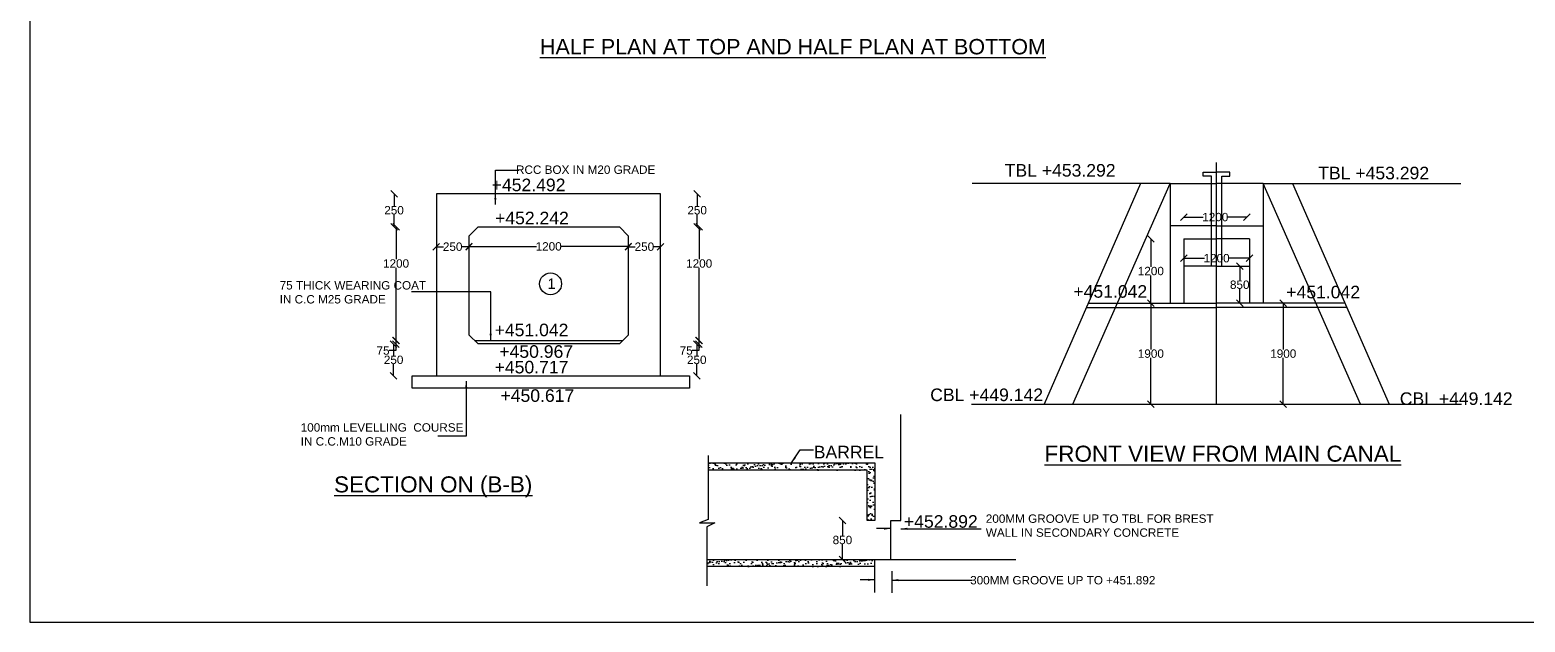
# Model space of a CAD drawing. Header units: millimetres. Extents: x 5124 to 6568637, y 2311 to 91879094.
# Drawn here: x 3738032 to 3759430, y 45930580 to 45939064 of the extents above; entities that cross this region are included whole.
import ezdxf

# ---------------------------------------------------------------- set-up
doc = ezdxf.new("R2010")
doc.units = ezdxf.units.MM
doc.header["$MEASUREMENT"] = 0
for name, color, linetype in [('DIMENSION', 7, 'Continuous'), ('DRAWING', 7, 'Continuous'), ('TEXT', 7, 'Continuous')]:
    doc.layers.add(name, color=color, linetype=linetype)
doc.styles.get("Standard").update_dxf_attribs({"font": 'arial.ttf', "height": 120})
doc.dimstyles.get("Standard").update_dxf_attribs({"dimtxt": 200, "dimasz": 110, "dimexe": 0.18, "dimexo": 0.0625, "dimgap": 0.09, "dimtad": 0, "dimtih": 1, "dimtoh": 1, "dimdec": 0, "dimzin": 0, "dimdsep": 46, "dimtxsty": 'Standard', "dimblk": 'OBLIQUE', "dimcen": 0.09, "dimse1": 1, "dimse2": 1, "dimadec": 0, "dimazin": 0, "dimtfac": 1, "dimtdec": 0, "dimtofl": 0, "dimtmove": 0, "dimatfit": 3, "dimfxl": 1, "dimtolj": 1, "dimtzin": 0, "dimarcsym": 0})
pattern_1 = [(37.5, (-48140.5, -132.5), (-3.1496679, 96.34118845), [0, -76, 0, -85, 0, -81.25]), (7.5, (-48140.5, -132.5), (88.48883526, 141.10730326), [0, -41, 0, -68.5, 0, -26.25]), (327.5, (-48202, -132.5), (155.70709309, 0.28295268), [0, -25, 0, -90, 0, -117.5]), (317.5, (-48202, -132.5), (150.30633023, 43.88377825), [0, -12.5, 0, -59, 0, -67.5])]

# ---------------------------------------------------------------- blocks, each defined once
blk = doc.blocks.new('_Oblique')
at = {"color": 0, "linetype": 'ByBlock', "lineweight": -2}
blk.add_line((-0.5, -0.5), (0.5, 0.5), dxfattribs=at)
blk = doc.blocks.new('*D167')
at = {"layer": 'Defpoints', "color": 0, "linetype": 'Continuous', "transparency": 16777216}
for p in [(3743243, 45936716), (3744445, 45936716), (3744445, 45936244)]:
    blk.add_point(p, dxfattribs=at)
at = {"layer": 'DIMENSION', "color": 0, "linetype": 'Continuous', "lineweight": -2, "transparency": 16777216}
for p, q in [((3743243, 45936716), (3743243, 45936542)), ((3743243, 45936244), (3743243, 45936419))]:
    blk.add_line(p, q, dxfattribs=at)
at = {"layer": 'DIMENSION', "color": 0, "linetype": 'Continuous', "lineweight": -2, "transparency": 16777216, "xscale": 95, "yscale": 95, "zscale": 95}
for p, rotation in [((3743243, 45936716), 90), ((3743243, 45936244), 270)]:
    blk.add_blockref('_Oblique', p, dxfattribs=dict(at, rotation=rotation))
at = {"layer": 'DIMENSION', "color": 0, "linetype": 'Continuous', "transparency": 16777216, "insert": (3743243, 45936480), "char_height": 120, "attachment_point": 5}
blk.add_mtext('\\A1;250', dxfattribs=at)
blk = doc.blocks.new('*D168')
at = {"layer": 'Defpoints', "color": 0, "linetype": 'Continuous', "transparency": 16777216}
for p in [(3743848, 45935958), (3744316, 45935958), (3744316, 45935958)]:
    blk.add_point(p, dxfattribs=at)
at = {"layer": 'DIMENSION', "color": 0, "linetype": 'Continuous', "lineweight": -2, "transparency": 16777216}
for p, q in [((3743848, 45935958), (3743949, 45935958)), ((3744316, 45935958), (3744216, 45935958))]:
    blk.add_line(p, q, dxfattribs=at)
at = {"layer": 'DIMENSION', "color": 0, "linetype": 'Continuous', "lineweight": -2, "transparency": 16777216, "xscale": 95, "yscale": 95, "zscale": 95, "rotation": 180}
blk.add_blockref('_Oblique', (3743848, 45935958), dxfattribs=at)
at = {"layer": 'DIMENSION', "color": 0, "linetype": 'Continuous', "lineweight": -2, "transparency": 16777216, "xscale": 95, "yscale": 95, "zscale": 95}
blk.add_blockref('_Oblique', (3744316, 45935958), dxfattribs=at)
at = {"layer": 'DIMENSION', "color": 0, "linetype": 'Continuous', "transparency": 16777216, "insert": (3744082, 45935958), "char_height": 120, "attachment_point": 5}
blk.add_mtext('\\A1;250', dxfattribs=at)
blk = doc.blocks.new('*D169')
at = {"layer": 'Defpoints', "color": 0, "linetype": 'Continuous', "transparency": 16777216}
for p in [(3744316, 45935958), (3746596, 45935962), (3746596, 45935958)]:
    blk.add_point(p, dxfattribs=at)
at = {"layer": 'DIMENSION', "color": 0, "linetype": 'Continuous', "lineweight": -2, "transparency": 16777216}
for p, q in [((3744316, 45935962), (3745283, 45935962)), ((3746596, 45935962), (3745630, 45935962))]:
    blk.add_line(p, q, dxfattribs=at)
at = {"layer": 'DIMENSION', "color": 0, "linetype": 'Continuous', "lineweight": -2, "transparency": 16777216, "xscale": 95, "yscale": 95, "zscale": 95, "rotation": 180}
blk.add_blockref('_Oblique', (3744316, 45935962), dxfattribs=at)
at = {"layer": 'DIMENSION', "color": 0, "linetype": 'Continuous', "lineweight": -2, "transparency": 16777216, "xscale": 95, "yscale": 95, "zscale": 95}
blk.add_blockref('_Oblique', (3746596, 45935962), dxfattribs=at)
at = {"layer": 'DIMENSION', "color": 0, "linetype": 'Continuous', "transparency": 16777216, "insert": (3745456, 45935962), "char_height": 120, "attachment_point": 5}
blk.add_mtext('\\A1;1200', dxfattribs=at)
blk = doc.blocks.new('*D170')
at = {"layer": 'Defpoints', "color": 0, "linetype": 'Continuous', "transparency": 16777216}
for p in [(3746596, 45935958), (3747057, 45935958), (3747057, 45935958)]:
    blk.add_point(p, dxfattribs=at)
at = {"layer": 'DIMENSION', "color": 0, "linetype": 'Continuous', "lineweight": -2, "transparency": 16777216}
for p, q in [((3746596, 45935958), (3746693, 45935958)), ((3747057, 45935958), (3746960, 45935958))]:
    blk.add_line(p, q, dxfattribs=at)
at = {"layer": 'DIMENSION', "color": 0, "linetype": 'Continuous', "lineweight": -2, "transparency": 16777216, "xscale": 95, "yscale": 95, "zscale": 95, "rotation": 180}
blk.add_blockref('_Oblique', (3746596, 45935958), dxfattribs=at)
at = {"layer": 'DIMENSION', "color": 0, "linetype": 'Continuous', "lineweight": -2, "transparency": 16777216, "xscale": 95, "yscale": 95, "zscale": 95}
blk.add_blockref('_Oblique', (3747057, 45935958), dxfattribs=at)
at = {"layer": 'DIMENSION', "color": 0, "linetype": 'Continuous', "transparency": 16777216, "insert": (3746826, 45935958), "char_height": 120, "attachment_point": 5}
blk.add_mtext('\\A1;250', dxfattribs=at)
blk = doc.blocks.new('*D171')
at = {"layer": 'Defpoints', "color": 0, "linetype": 'Continuous', "transparency": 16777216}
for p in [(3743244, 45936244), (3743272, 45934616), (3744393, 45934616)]:
    blk.add_point(p, dxfattribs=at)
at = {"layer": 'DIMENSION', "color": 0, "linetype": 'Continuous', "lineweight": -2, "transparency": 16777216}
for p, q in [((3743272, 45936244), (3743272, 45935778)), ((3743272, 45934616), (3743272, 45935656))]:
    blk.add_line(p, q, dxfattribs=at)
at = {"layer": 'DIMENSION', "color": 0, "linetype": 'Continuous', "lineweight": -2, "transparency": 16777216, "xscale": 95, "yscale": 95, "zscale": 95}
for p, rotation in [((3743272, 45936244), 90), ((3743272, 45934616), 270)]:
    blk.add_blockref('_Oblique', p, dxfattribs=dict(at, rotation=rotation))
at = {"layer": 'DIMENSION', "color": 0, "linetype": 'Continuous', "transparency": 16777216, "insert": (3743272, 45935717), "char_height": 120, "attachment_point": 5}
blk.add_mtext('\\A1;1200', dxfattribs=at)
blk = doc.blocks.new('*D172')
at = {"layer": 'Defpoints', "color": 0, "linetype": 'Continuous', "transparency": 16777216}
for p in [(3744508, 45934616), (3743267, 45934564), (3744508, 45934564)]:
    blk.add_point(p, dxfattribs=at)
at = {"layer": 'DIMENSION', "color": 0, "linetype": 'Continuous', "lineweight": -2, "transparency": 16777216}
for p, q in [((3743267, 45934616), (3743267, 45934564)), ((3743267, 45934470), (3743172, 45934470)), ((3743267, 45934564), (3743267, 45934470))]:
    blk.add_line(p, q, dxfattribs=at)
at = {"layer": 'DIMENSION', "color": 0, "linetype": 'Continuous', "lineweight": -2, "transparency": 16777216, "xscale": 95, "yscale": 95, "zscale": 95}
for p, rotation in [((3743267, 45934616), 90), ((3743267, 45934564), 270)]:
    blk.add_blockref('_Oblique', p, dxfattribs=dict(at, rotation=rotation))
at = {"layer": 'DIMENSION', "color": 0, "linetype": 'Continuous', "transparency": 16777216, "insert": (3743086, 45934470), "char_height": 120, "attachment_point": 5}
blk.add_mtext('\\A1;75', dxfattribs=at)
blk = doc.blocks.new('*D173')
at = {"layer": 'Defpoints', "color": 0, "linetype": 'Continuous', "transparency": 16777216}
for p in [(3744508, 45934564), (3743237, 45934110), (3744508, 45934110)]:
    blk.add_point(p, dxfattribs=at)
at = {"layer": 'DIMENSION', "color": 0, "linetype": 'Continuous', "lineweight": -2, "transparency": 16777216}
for p, q in [((3743237, 45934564), (3743237, 45934399)), ((3743237, 45934110), (3743237, 45934276))]:
    blk.add_line(p, q, dxfattribs=at)
at = {"layer": 'DIMENSION', "color": 0, "linetype": 'Continuous', "lineweight": -2, "transparency": 16777216, "xscale": 95, "yscale": 95, "zscale": 95}
for p, rotation in [((3743237, 45934564), 90), ((3743237, 45934110), 270)]:
    blk.add_blockref('_Oblique', p, dxfattribs=dict(at, rotation=rotation))
at = {"layer": 'DIMENSION', "color": 0, "linetype": 'Continuous', "transparency": 16777216, "insert": (3743237, 45934337), "char_height": 120, "attachment_point": 5}
blk.add_mtext('\\A1;250', dxfattribs=at)
blk = doc.blocks.new('*D163')
at = {"layer": 'Defpoints', "color": 0, "linetype": 'Continuous', "transparency": 16777216}
for p in [(3747581, 45936716), (3747688, 45936716), (3747691, 45936244)]:
    blk.add_point(p, dxfattribs=at)
at = {"layer": 'DIMENSION', "color": 0, "linetype": 'Continuous', "lineweight": -2, "transparency": 16777216}
for p, q in [((3747581, 45936716), (3747581, 45936542)), ((3747581, 45936244), (3747581, 45936419))]:
    blk.add_line(p, q, dxfattribs=at)
at = {"layer": 'DIMENSION', "color": 0, "linetype": 'Continuous', "lineweight": -2, "transparency": 16777216, "xscale": 95, "yscale": 95, "zscale": 95}
for p, rotation in [((3747581, 45936716), 90), ((3747581, 45936244), 270)]:
    blk.add_blockref('_Oblique', p, dxfattribs=dict(at, rotation=rotation))
at = {"layer": 'DIMENSION', "color": 0, "linetype": 'Continuous', "transparency": 16777216, "insert": (3747581, 45936480), "char_height": 120, "attachment_point": 5}
blk.add_mtext('\\A1;250', dxfattribs=at)
blk = doc.blocks.new('*D164')
at = {"layer": 'Defpoints', "color": 0, "linetype": 'Continuous', "transparency": 16777216}
for p in [(3747582, 45936244), (3747610, 45934616), (3747688, 45934616)]:
    blk.add_point(p, dxfattribs=at)
at = {"layer": 'DIMENSION', "color": 0, "linetype": 'Continuous', "lineweight": -2, "transparency": 16777216}
for p, q in [((3747610, 45936244), (3747610, 45935778)), ((3747610, 45934616), (3747610, 45935656))]:
    blk.add_line(p, q, dxfattribs=at)
at = {"layer": 'DIMENSION', "color": 0, "linetype": 'Continuous', "lineweight": -2, "transparency": 16777216, "xscale": 95, "yscale": 95, "zscale": 95}
for p, rotation in [((3747610, 45936244), 90), ((3747610, 45934616), 270)]:
    blk.add_blockref('_Oblique', p, dxfattribs=dict(at, rotation=rotation))
at = {"layer": 'DIMENSION', "color": 0, "linetype": 'Continuous', "transparency": 16777216, "insert": (3747610, 45935717), "char_height": 120, "attachment_point": 5}
blk.add_mtext('\\A1;1200', dxfattribs=at)
blk = doc.blocks.new('*D165')
at = {"layer": 'Defpoints', "color": 0, "linetype": 'Continuous', "transparency": 16777216}
for p in [(3747644, 45934616), (3747605, 45934564), (3747698, 45934564)]:
    blk.add_point(p, dxfattribs=at)
at = {"layer": 'DIMENSION', "color": 0, "linetype": 'Continuous', "lineweight": -2, "transparency": 16777216}
for p, q in [((3747605, 45934616), (3747605, 45934564)), ((3747605, 45934470), (3747510, 45934470)), ((3747605, 45934564), (3747605, 45934470))]:
    blk.add_line(p, q, dxfattribs=at)
at = {"layer": 'DIMENSION', "color": 0, "linetype": 'Continuous', "lineweight": -2, "transparency": 16777216, "xscale": 95, "yscale": 95, "zscale": 95}
for p, rotation in [((3747605, 45934616), 90), ((3747605, 45934564), 270)]:
    blk.add_blockref('_Oblique', p, dxfattribs=dict(at, rotation=rotation))
at = {"layer": 'DIMENSION', "color": 0, "linetype": 'Continuous', "transparency": 16777216, "insert": (3747424, 45934470), "char_height": 120, "attachment_point": 5}
blk.add_mtext('\\A1;75', dxfattribs=at)
blk = doc.blocks.new('*D166')
at = {"layer": 'Defpoints', "color": 0, "linetype": 'Continuous', "transparency": 16777216}
for p in [(3747698, 45934564), (3747575, 45934110), (3747614, 45934110)]:
    blk.add_point(p, dxfattribs=at)
at = {"layer": 'DIMENSION', "color": 0, "linetype": 'Continuous', "lineweight": -2, "transparency": 16777216}
for p, q in [((3747575, 45934564), (3747575, 45934399)), ((3747575, 45934110), (3747575, 45934276))]:
    blk.add_line(p, q, dxfattribs=at)
at = {"layer": 'DIMENSION', "color": 0, "linetype": 'Continuous', "lineweight": -2, "transparency": 16777216, "xscale": 95, "yscale": 95, "zscale": 95}
for p, rotation in [((3747575, 45934564), 90), ((3747575, 45934110), 270)]:
    blk.add_blockref('_Oblique', p, dxfattribs=dict(at, rotation=rotation))
at = {"layer": 'DIMENSION', "color": 0, "linetype": 'Continuous', "transparency": 16777216, "insert": (3747575, 45934337), "char_height": 120, "attachment_point": 5}
blk.add_mtext('\\A1;250', dxfattribs=at)
blk = doc.blocks.new('*D174')
at = {"layer": 'Defpoints', "color": 0, "linetype": 'Continuous', "transparency": 16777216}
for p in [(3754544, 45936364), (3755448, 45936382), (3755448, 45936376)]:
    blk.add_point(p, dxfattribs=at)
at = {"layer": 'TEXT', "color": 0, "linetype": 'Continuous', "lineweight": -2, "transparency": 16777216}
for p, q in [((3754544, 45936382), (3754823, 45936382)), ((3755448, 45936382), (3755170, 45936382))]:
    blk.add_line(p, q, dxfattribs=at)
at = {"layer": 'TEXT', "color": 0, "linetype": 'Continuous', "lineweight": -2, "transparency": 16777216, "xscale": 95, "yscale": 95, "zscale": 95, "rotation": 180}
blk.add_blockref('_Oblique', (3754544, 45936382), dxfattribs=at)
at = {"layer": 'TEXT', "color": 0, "linetype": 'Continuous', "lineweight": -2, "transparency": 16777216, "xscale": 95, "yscale": 95, "zscale": 95}
blk.add_blockref('_Oblique', (3755448, 45936382), dxfattribs=at)
at = {"layer": 'TEXT', "color": 0, "linetype": 'Continuous', "transparency": 16777216, "insert": (3754996, 45936382), "char_height": 120, "attachment_point": 5}
blk.add_mtext('\\A1;1200', dxfattribs=at)
blk = doc.blocks.new('*D175')
at = {"layer": 'Defpoints', "color": 0, "linetype": 'Continuous', "transparency": 16777216}
for p in [(3754544, 45935793), (3755485, 45935793), (3755485, 45935793)]:
    blk.add_point(p, dxfattribs=at)
at = {"layer": 'TEXT', "color": 0, "linetype": 'Continuous', "lineweight": -2, "transparency": 16777216}
for p, q in [((3754544, 45935793), (3754841, 45935793)), ((3755485, 45935793), (3755188, 45935793))]:
    blk.add_line(p, q, dxfattribs=at)
at = {"layer": 'TEXT', "color": 0, "linetype": 'Continuous', "lineweight": -2, "transparency": 16777216, "xscale": 95, "yscale": 95, "zscale": 95, "rotation": 180}
blk.add_blockref('_Oblique', (3754544, 45935793), dxfattribs=at)
at = {"layer": 'TEXT', "color": 0, "linetype": 'Continuous', "lineweight": -2, "transparency": 16777216, "xscale": 95, "yscale": 95, "zscale": 95}
blk.add_blockref('_Oblique', (3755485, 45935793), dxfattribs=at)
at = {"layer": 'TEXT', "color": 0, "linetype": 'Continuous', "transparency": 16777216, "insert": (3755015, 45935793), "char_height": 120, "attachment_point": 5}
blk.add_mtext('\\A1;1200', dxfattribs=at)
blk = doc.blocks.new('*D176')
at = {"layer": 'Defpoints', "color": 0, "linetype": 'Continuous', "transparency": 16777216}
for p in [(3755346, 45935678), (3755346, 45935148), (3755346, 45935148)]:
    blk.add_point(p, dxfattribs=at)
at = {"layer": 'TEXT', "color": 0, "linetype": 'Continuous', "lineweight": -2, "transparency": 16777216}
for p, q in [((3755346, 45935678), (3755346, 45935475)), ((3755346, 45935148), (3755346, 45935352))]:
    blk.add_line(p, q, dxfattribs=at)
at = {"layer": 'TEXT', "color": 0, "linetype": 'Continuous', "lineweight": -2, "transparency": 16777216, "xscale": 95, "yscale": 95, "zscale": 95}
for p, rotation in [((3755346, 45935678), 90), ((3755346, 45935148), 270)]:
    blk.add_blockref('_Oblique', p, dxfattribs=dict(at, rotation=rotation))
at = {"layer": 'TEXT', "color": 0, "linetype": 'Continuous', "transparency": 16777216, "insert": (3755346, 45935413), "char_height": 120, "attachment_point": 5}
blk.add_mtext('\\A1;850', dxfattribs=at)
blk = doc.blocks.new('*D177')
at = {"layer": 'Defpoints', "color": 0, "linetype": 'Continuous', "transparency": 16777216}
for p in [(3754544, 45936070), (3754074, 45935148), (3754544, 45935148)]:
    blk.add_point(p, dxfattribs=at)
at = {"layer": 'TEXT', "color": 0, "linetype": 'Continuous', "lineweight": -2, "transparency": 16777216}
for p, q in [((3754074, 45936070), (3754074, 45935670)), ((3754074, 45935148), (3754074, 45935548))]:
    blk.add_line(p, q, dxfattribs=at)
at = {"layer": 'TEXT', "color": 0, "linetype": 'Continuous', "lineweight": -2, "transparency": 16777216, "xscale": 95, "yscale": 95, "zscale": 95}
for p, rotation in [((3754074, 45936070), 90), ((3754074, 45935148), 270)]:
    blk.add_blockref('_Oblique', p, dxfattribs=dict(at, rotation=rotation))
at = {"layer": 'TEXT', "color": 0, "linetype": 'Continuous', "transparency": 16777216, "insert": (3754074, 45935609), "char_height": 120, "attachment_point": 5}
blk.add_mtext('\\A1;1200', dxfattribs=at)
blk = doc.blocks.new('*D178')
at = {"layer": 'Defpoints', "color": 0, "linetype": 'Continuous', "transparency": 16777216}
for p in [(3754074, 45935148), (3754074, 45933704), (3754074, 45933704)]:
    blk.add_point(p, dxfattribs=at)
at = {"layer": 'TEXT', "color": 0, "linetype": 'Continuous', "lineweight": -2, "transparency": 16777216}
for p, q in [((3754074, 45935148), (3754074, 45934487)), ((3754074, 45933704), (3754074, 45934364))]:
    blk.add_line(p, q, dxfattribs=at)
at = {"layer": 'TEXT', "color": 0, "linetype": 'Continuous', "lineweight": -2, "transparency": 16777216, "xscale": 95, "yscale": 95, "zscale": 95}
for p, rotation in [((3754074, 45935148), 90), ((3754074, 45933704), 270)]:
    blk.add_blockref('_Oblique', p, dxfattribs=dict(at, rotation=rotation))
at = {"layer": 'TEXT', "color": 0, "linetype": 'Continuous', "transparency": 16777216, "insert": (3754074, 45934426), "char_height": 120, "attachment_point": 5}
blk.add_mtext('\\A1;1900', dxfattribs=at)
blk = doc.blocks.new('*D179')
at = {"layer": 'Defpoints', "color": 0, "linetype": 'Continuous', "transparency": 16777216}
for p in [(3755346, 45935148), (3755346, 45933704), (3755969, 45933704)]:
    blk.add_point(p, dxfattribs=at)
at = {"layer": 'TEXT', "color": 0, "linetype": 'Continuous', "lineweight": -2, "transparency": 16777216}
for p, q in [((3755969, 45935148), (3755969, 45934487)), ((3755969, 45933704), (3755969, 45934364))]:
    blk.add_line(p, q, dxfattribs=at)
at = {"layer": 'TEXT', "color": 0, "linetype": 'Continuous', "lineweight": -2, "transparency": 16777216, "xscale": 95, "yscale": 95, "zscale": 95}
for p, rotation in [((3755969, 45935148), 90), ((3755969, 45933704), 270)]:
    blk.add_blockref('_Oblique', p, dxfattribs=dict(at, rotation=rotation))
at = {"layer": 'TEXT', "color": 0, "linetype": 'Continuous', "transparency": 16777216, "insert": (3755969, 45934426), "char_height": 120, "attachment_point": 5}
blk.add_mtext('\\A1;1900', dxfattribs=at)
blk = doc.blocks.new('*D180')
at = {"layer": 'Defpoints', "color": 0, "linetype": 'Continuous', "transparency": 16777216}
for p in [(3749660, 45932034), (3750069, 45932034), (3750016, 45931478)]:
    blk.add_point(p, dxfattribs=at)
at = {"layer": 'DIMENSION', "color": 0, "linetype": 'Continuous', "lineweight": -2, "transparency": 16777216}
for p, q in [((3749660, 45932034), (3749660, 45931817)), ((3749660, 45931478), (3749660, 45931694))]:
    blk.add_line(p, q, dxfattribs=at)
at = {"layer": 'DIMENSION', "color": 0, "linetype": 'Continuous', "lineweight": -2, "transparency": 16777216, "xscale": 95, "yscale": 95, "zscale": 95}
for p, rotation in [((3749660, 45932034), 90), ((3749660, 45931478), 270)]:
    blk.add_blockref('_Oblique', p, dxfattribs=dict(at, rotation=rotation))
at = {"layer": 'DIMENSION', "color": 0, "linetype": 'Continuous', "transparency": 16777216, "insert": (3749660, 45931756), "char_height": 120, "attachment_point": 5}
blk.add_mtext('\\A1;850', dxfattribs=at)

msp = doc.modelspace()

# ---------------------------------------------------------------- hatches: boundary and pattern name
at = {"layer": 'DIMENSION', "linetype": 'Continuous'}
h = msp.add_hatch(dxfattribs=at)
h.set_pattern_fill('AR-SAND', color=256, scale=50, style=0)
h.set_pattern_definition(pattern_1)
h.paths.add_polyline_path([(3750124, 45932864), (3747738.5, 45932864), (3747738.5, 45932757), (3750013.5, 45932757), (3750013.5, 45932033.5), (3750124, 45932033.5)])
h = msp.add_hatch(dxfattribs=at)
h.set_pattern_fill('AR-SAND', color=256, scale=50, style=0)
h.set_pattern_definition(pattern_1)
h.paths.add_polyline_path([(3750119.5, 45931477.5), (3747720.5, 45931477.5), (3747720.5, 45931375), (3750119.5, 45931375)])

# ---------------------------------------------------------------- linework, layer by layer
for points in [[(3750352, 45931477.5), (3750352, 45932037.5), (3750494, 45932037.5), (3750494, 45933554)], [(3747738.5, 45932969), (3747738.5, 45932048.5), (3747615, 45932003), (3747834, 45932003), (3747720.5, 45931945), (3747720.5, 45931099.5)], [(3747738.5, 45932864), (3750124, 45932864), (3750124, 45932033.5), (3750013.5, 45932033.5), (3750013.5, 45932757), (3747738.5, 45932757)], [(3747720.5, 45931477.5), (3752143, 45931477.5)], [(3750119.5, 45931375), (3747720.5, 45931375)], [(3750119.5, 45931477.5), (3750119.5, 45931003)], [(3750365.5, 45931309), (3750365.5, 45931002)]]:
    msp.add_lwpolyline(points, dxfattribs=at)
msp.add_circle((3745482.6, 45935426.6), 157.6, dxfattribs=at)
at = {"layer": 'DRAWING', "linetype": 'Continuous'}
for points in [[(3775277.5, 45955779.5), (3738032, 45955779.5), (3738032, 45930580), (3775277.5, 45930580)], [(3743848.5, 45934110), (3747057, 45934110), (3747057, 45936716.5), (3743848.5, 45936716.5)], [(3744444.9, 45936244), (3746467.6, 45936244), (3746596, 45936115.6), (3746596, 45934692.9), (3746467.6, 45934564.5), (3744444.9, 45934564.5), (3744316.5, 45934692.9), (3744316.5, 45936115.6)], [(3743502.5, 45934110), (3747471, 45934110), (3747471, 45933933.5), (3743502.5, 45933933.5)]]:
    msp.add_lwpolyline(points, close=True, dxfattribs=at)
msp.add_lwpolyline([(3744393.5, 45934616), (3746517.8, 45934614.7)], dxfattribs=at)
at = {"layer": 'TEXT', "linetype": 'Continuous'}
for points in [[(3755014.8, 45933703.5), (3755014.8, 45937164)], [(3754939.5, 45935678.5), (3754939.5, 45936966.5), (3754824.5, 45936966.5), (3754824.5, 45937026.5), (3755014.8, 45937026.5)], [(3755090, 45935678.5), (3755090, 45936966.5), (3755205, 45936966.5), (3755205, 45937026.5), (3755014.8, 45937026.5)], [(3754350, 45936863), (3751518, 45936863)], [(3753926.5, 45936863), (3752545, 45933703.5)], [(3752955.5, 45933703.5), (3754350, 45936863), (3755014.8, 45936863)], [(3754350, 45936863), (3754350, 45935147.9)], [(3757074, 45933703.5), (3755679.5, 45936863), (3755014.8, 45936863)], [(3755679.5, 45936863), (3758511.5, 45936863)], [(3755679.5, 45936863), (3755679.5, 45935147.9)], [(3756103, 45936863), (3757484.5, 45933703.5)], [(3755014.8, 45936256), (3754350, 45936256)], [(3754544.5, 45936070), (3754544.5, 45935147.9)], [(3754544.5, 45936070), (3755014.8, 45936070)], [(3755014.8, 45936256), (3755679.5, 45936256)], [(3755485, 45936070), (3755014.8, 45936070)], [(3755485, 45936070), (3755485, 45935147.9)], [(3755014.8, 45935678.5), (3754547.5, 45935678.5)], [(3755014.8, 45935678.5), (3755482, 45935678.5)], [(3753149.1, 45935085), (3755014.8, 45935085)], [(3753176.6, 45935147.9), (3755014.8, 45935147.9)], [(3756852.9, 45935147.9), (3755014.8, 45935147.9)], [(3756880.4, 45935085), (3755014.8, 45935085)], [(3751508, 45933703.5), (3758521.5, 45933703.5)]]:
    msp.add_lwpolyline(points, dxfattribs=at)

# ---------------------------------------------------------------- texts
at = {"layer": 'TEXT'}
for s, height, p in [('%%UHALF PLAN AT TOP AND HALF PLAN AT BOTTOM', 220, (3745331.8, 45938713.8)), ('%%UFRONT VIEW FROM MAIN CANAL', 230, (3752552.8, 45932877.9)), ('%%USECTION ON (B-B)', 230, (3742384.4, 45932438.3))]:
    msp.add_text(s, height=height, dxfattribs=at).set_placement(p)
at = {"layer": 'TEXT', "linetype": 'Continuous', "attachment_point": 1}
for s, insert, char_height, width in [('TBL +453.292', (3751982.5, 45937142.5), 180, 1890.783), ('+452.492', (3744640.6, 45936933.6), 180, 1890.783), ('RCC BOX IN M20 GRADE', (3744988.9, 45937121.6), 120, 2129.511), ('TBL +453.292', (3756469.6, 45937103.8), 180, 1890.783), ('+452.242', (3744688.9, 45936459), 180, 1890.783), ('75 THICK WEARING COAT \\PIN C.C M25 GRADE', (3741606.4, 45935465), 120, 2169.063), ('1', (3745439, 45935503.6), 150, 696.234), (' +451.042', (3752895.6, 45935407.3), 180, 1890.783), (' +451.042', (3755942.3, 45935398.4), 180, 1890.783), ('+451.042', (3744682.9, 45934855.6), 180, 1890.783), ('+450.967', (3744749.9, 45934546.5), 180, 1890.783), ('+450.717', (3744682.9, 45934323.1), 180, 1890.783), ('+450.617', (3744766.4, 45933915.5), 180, 1890.783), (' CBL +449.142', (3750846.8, 45933926.4), 180, 1890.783), (' CBL +449.142', (3757566.5, 45933871.6), 180, 1890.783), ('100mm LEVELLING  COURSE \\PIN C.C.M10 GRADE', (3741907.4, 45933429), 120, 2546.909), ('BARREL', (3749250, 45933106.5), 180, 1890.783), ('+452.892', (3750540.2, 45932112.2), 180, 1890.783), ('200MM GROOVE UP TO TBL FOR BREST\\PWALL IN SECONDARY CONCRETE', (3751712.2, 45932122.7), 120, 3445.126), ('300MM GROOVE UP TO +451.892', (3751488.2, 45931240.4), 120, 2643.083)]:
    msp.add_mtext(s, dxfattribs=dict(at, insert=insert, char_height=char_height, width=width))

# ---------------------------------------------------------------- dimensions: what is measured, and where the dimension line sits
at = {"layer": 'DIMENSION', "linetype": 'Continuous'}
for base, p1, p2, text, picture, middle in [((3743243.5, 45936716.5), (3744444.9, 45936244), (3744444.9, 45936716.5), '250', '*D167', (3743243.5, 45936480.2)), ((3747581.5, 45936716.5), (3747691, 45936244), (3747687.5, 45936716.5), '250', '*D163', (3747581.5, 45936480.2)), ((3743267, 45934564.5), (3744508, 45934615.9), (3744508, 45934564.5), '75', '*D172', (3743086, 45934469.5)), ((3743237, 45934110), (3744508, 45934564.5), (3744508, 45934110), '250', '*D173', (3743237, 45934337.2)), ((3747605, 45934564.5), (3747644.5, 45934615.9), (3747697.5, 45934564.5), '75', '*D165', (3747424, 45934469.5)), ((3747575, 45934110), (3747697.5, 45934564.5), (3747614.5, 45934110), '250', '*D166', (3747575, 45934337.2)), ((3749660.5, 45932033.5), (3750015.5, 45931477.5), (3750068.8, 45932033.5), '850', '*D180', (3749660.5, 45931755.5))]:
    dim = msp.add_linear_dim(base=base, p1=p1, p2=p2, angle=90, text=text, dimstyle='Standard', override={"dimasz": 95, "dimarcsym": 1}, dxfattribs=at)
    dim.commit()
    dim.dimension.update_dxf_attribs({"geometry": picture, "text_midpoint": middle})
for base, p1, p2, picture, middle in [((3743271.5, 45934616), (3743243.5, 45936244), (3744393.5, 45934616), '*D171', (3743271.5, 45935717)), ((3747609.5, 45934616), (3747581.5, 45936244), (3747687.5, 45934616), '*D164', (3747609.5, 45935717))]:
    dim = msp.add_linear_dim(base=base, p1=p1, p2=p2, angle=90, text='1200', dimstyle='Standard', override={"dimasz": 95, "dimarcsym": 1}, dxfattribs=at)
    dim.commit()
    dim.dimension.update_dxf_attribs({"geometry": picture, "text_midpoint": middle, "dimtype": 160})
for base, p1, p2, text, picture, middle in [((3744316.5, 45935958.5), (3743848.5, 45935958.5), (3744316.5, 45935958.5), '250', '*D168', (3744082.5, 45935958.5)), ((3746596, 45935962.5), (3744316.5, 45935958.5), (3746596, 45935958.5), '1200', '*D169', (3745456.2, 45935962.5)), ((3747057, 45935958.5), (3746596, 45935958.5), (3747057, 45935958.5), '250', '*D170', (3746826.5, 45935958.5))]:
    dim = msp.add_linear_dim(base=base, p1=p1, p2=p2, text=text, dimstyle='Standard', override={"dimasz": 95, "dimarcsym": 1}, dxfattribs=at)
    dim.commit()
    dim.dimension.update_dxf_attribs({"geometry": picture, "text_midpoint": middle})
at = {"layer": 'TEXT', "linetype": 'Continuous'}
for base, p1, p2, picture, middle in [((3755448.5, 45936381.5), (3754544, 45936363.5), (3755448.5, 45936376), '*D174', (3754996.2, 45936381.5)), ((3755485, 45935793), (3754544.5, 45935793), (3755485, 45935793), '*D175', (3755014.8, 45935793))]:
    dim = msp.add_linear_dim(base=base, p1=p1, p2=p2, text='1200', dimstyle='Standard', override={"dimasz": 95, "dimarcsym": 1}, dxfattribs=at)
    dim.commit()
    dim.dimension.update_dxf_attribs({"geometry": picture, "text_midpoint": middle})
for base, p1, p2, text, picture, middle in [((3754074.5, 45935147.9), (3754544.5, 45936070), (3754544.5, 45935147.9), '1200', '*D177', (3754074.5, 45935609)), ((3755346, 45935147.9), (3755346, 45935678.5), (3755346, 45935147.9), '850', '*D176', (3755346, 45935413.2)), ((3754074.5, 45933703.5), (3754074.5, 45935147.9), (3754074.5, 45933703.5), '1900', '*D178', (3754074.5, 45934425.7)), ((3755969, 45933703.5), (3755346, 45935147.9), (3755346, 45933703.5), '1900', '*D179', (3755969, 45934425.7))]:
    dim = msp.add_linear_dim(base=base, p1=p1, p2=p2, angle=90, text=text, dimstyle='Standard', override={"dimasz": 95, "dimarcsym": 1}, dxfattribs=at)
    dim.commit()
    dim.dimension.update_dxf_attribs({"geometry": picture, "text_midpoint": middle})

# ---------------------------------------------------------------- leaders
at = {"layer": 'DIMENSION', "linetype": 'Continuous'}
for points in [[(3744626, 45934615.8), (3744626, 45935310), (3743491, 45935310)], [(3744276, 45934033), (3744276, 45933243), (3743871, 45933243)], [(3748931.2, 45932864), (3749055, 45933046), (3749245, 45933046)], [(3750494, 45931917), (3751647.5, 45931917)], [(3750365.5, 45931181.7), (3751519, 45931181.7)]]:
    msp.add_leader(points, dimstyle='Standard', override={"dimasz": 95, "dimgap": 0.09, "dimtad": 0, "dimarcsym": 1}, dxfattribs=at)
at = {"layer": 'DRAWING', "linetype": 'Continuous'}
for points in [[(3750352, 45931919.5), (3750146, 45931919.5)], [(3750119.5, 45931186), (3749913.5, 45931186)]]:
    msp.add_leader(points, dimstyle='Standard', override={"dimasz": 95, "dimgap": 0.09, "dimtad": 0, "dimarcsym": 1}, dxfattribs=at)
at = {"layer": 'TEXT', "linetype": 'Continuous'}
msp.add_leader([(3744693, 45936562), (3744693, 45937056), (3745027, 45937056)], dimstyle='Standard', override={"dimasz": 95, "dimgap": 0.09, "dimtad": 0, "dimarcsym": 1}, dxfattribs=at)

doc.saveas('drawing.dxf')
